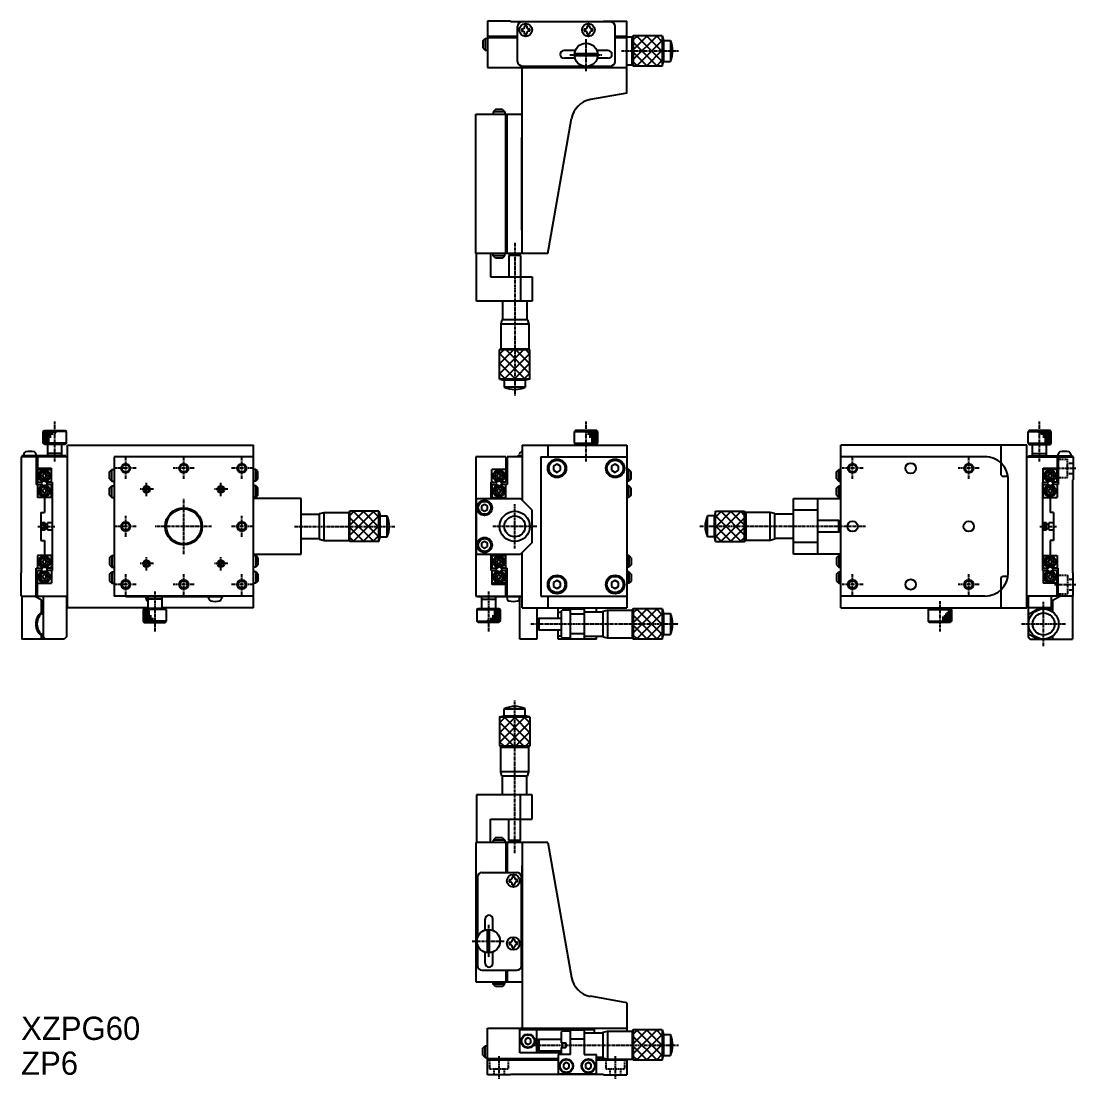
# Model space of a CAD drawing. Extents: x 12 to 466, y 8 to 463.
import ezdxf

# ---------------------------------------------------------------- set-up
doc = ezdxf.new("R2010")
doc.units = 0
doc.linetypes.add('CENTER', pattern=[2, 1.25, -0.25, 0.25, -0.25])
doc.linetypes.add('DASHED', pattern=[0.75, 0.5, -0.25])
doc.layers.get('0').update_dxf_attribs({"linetype": 'CONTINUOUS'})
doc.layers.add('CENTER', color=1, linetype='CENTER')

msp = doc.modelspace()

# ---------------------------------------------------------------- linework, layer by layer
at = {"color": 7, "linetype": 'CONTINUOUS'}
for p, q in [((222.69, 463.42), (212.69, 463.42)), ((212.69, 463.42), (212.69, 443.42)), ((222.69, 463.22), (222.69, 463.42)), ((222.69, 463.22), (262.69, 463.22)), ((225.69, 446.12), (225.69, 461.12)), ((227.44, 460.12), (227.89, 460.12)), ((227.44, 460.12), (227.44, 459.12)), ((265.69, 463.12), (227.69, 463.12)), ((229.69, 461.37), (228.69, 461.37)), ((228.69, 461.37), (228.69, 460.92)), ((229.69, 461.37), (229.69, 460.92)), ((230.94, 460.12), (230.49, 460.12)), ((230.94, 459.12), (230.94, 460.12)), ((254.44, 460.12), (254.89, 460.12)), ((254.44, 460.12), (254.44, 459.12)), ((256.69, 461.37), (255.69, 461.37)), ((255.69, 461.37), (255.69, 460.92)), ((256.69, 461.37), (256.69, 460.92)), ((257.94, 460.12), (257.49, 460.12)), ((257.94, 459.12), (257.94, 460.12)), ((262.69, 463.42), (272.69, 463.42)), ((262.69, 463.22), (262.69, 463.42)), ((267.69, 446.12), (267.69, 461.12)), ((272.69, 443.42), (272.69, 463.42)), ((210.73, 454.92), (211.73, 455.92)), ((211.73, 455.92), (211.73, 450.92)), ((211.73, 455.92), (212.69, 455.92)), ((212.69, 456.92), (225.69, 456.92)), ((212.69, 456.42), (225.69, 456.42)), ((227.44, 459.12), (227.89, 459.12)), ((228.69, 457.87), (228.69, 458.32)), ((228.69, 457.87), (229.69, 457.87)), ((229.69, 457.87), (229.69, 458.32)), ((230.94, 459.12), (230.49, 459.12)), ((254.44, 459.12), (254.89, 459.12)), ((255.69, 457.87), (255.69, 458.32)), ((255.69, 457.87), (256.69, 457.87)), ((256.69, 457.87), (256.69, 458.32)), ((257.94, 459.12), (257.49, 459.12)), ((267.69, 456.92), (272.69, 456.92)), ((267.69, 456.42), (272.69, 456.42)), ((272.69, 456.64), (274.99, 456.64)), ((275.49, 457.14), (274.99, 456.64)), ((274.99, 444.61), (274.99, 456.64)), ((275.49, 457.14), (275.49, 444.11)), ((287.99, 457.14), (275.49, 457.14)), ((287.99, 457.14), (287.99, 444.11)), ((287.99, 457.14), (288.49, 455.12)), ((210.73, 454.92), (210.73, 451.92)), ((210.73, 451.92), (211.73, 450.92)), ((211.73, 450.92), (212.69, 450.92)), ((250.55, 450.77), (245.69, 450.77)), ((264.69, 450.77), (259.84, 450.77)), ((288.49, 455.12), (291.49, 455.12)), ((288.49, 455.12), (288.49, 446.12)), ((291.49, 455.12), (291.49, 446.12)), ((250.41, 447.47), (245.69, 447.47)), ((260.18, 449.32), (250.21, 449.32)), ((260.18, 448.52), (250.21, 448.52)), ((264.69, 447.47), (259.98, 447.47)), ((287.99, 444.11), (288.49, 446.12)), ((288.49, 446.12), (291.49, 446.12)), ((212.69, 443.42), (272.69, 443.42)), ((227.69, 444.12), (253.79, 444.12)), ((227.69, 443.42), (272.69, 443.42)), ((227.69, 363.42), (227.69, 443.42)), ((256.59, 444.12), (265.69, 444.12)), ((272.69, 444.61), (274.99, 444.61)), ((272.69, 432.42), (272.69, 443.42)), ((275.49, 444.11), (274.99, 444.61)), ((287.99, 444.11), (275.49, 444.11)), ((272.69, 432.42), (257.05, 429.67)), ((207.69, 423.42), (227.69, 423.42)), ((207.69, 363.42), (207.69, 423.42)), ((216.19, 425.38), (215.19, 424.38)), ((220.19, 424.38), (215.19, 424.38)), ((215.19, 424.38), (215.19, 423.42)), ((219.19, 425.38), (216.19, 425.38)), ((219.19, 425.38), (220.19, 424.38)), ((220.19, 424.38), (220.19, 423.42)), ((220.69, 363.42), (220.69, 423.42)), ((221.19, 363.42), (221.19, 423.42)), ((238.69, 363.42), (248.94, 421.55)), ((227.49, 373.42), (227.49, 413.42)), ((227.69, 413.42), (227.49, 413.42)), ((227.69, 373.42), (227.49, 373.42)), ((238.69, 363.42), (207.69, 363.42)), ((207.99, 342.92), (207.99, 363.42)), ((213.99, 363.42), (213.99, 353.42)), ((215.19, 362.46), (215.19, 363.42)), ((216.19, 361.46), (215.19, 362.46)), ((220.19, 362.46), (215.19, 362.46)), ((219.19, 361.46), (216.19, 361.46)), ((219.19, 361.46), (220.19, 362.46)), ((220.19, 362.46), (220.19, 363.42)), ((227, 362.54), (221.99, 362.55)), ((221.99, 362.55), (221.99, 353.42)), ((226.99, 362.55), (226.99, 342.92)), ((213.99, 353.42), (231.99, 353.42)), ((231.99, 353.42), (231.99, 342.92)), ((231.99, 342.92), (207.99, 342.92)), ((219.24, 342.92), (219.24, 334.92)), ((229.74, 342.92), (229.74, 334.92)), ((218.99, 334.92), (218.48, 332.99)), ((218.48, 332.99), (218.48, 322.42)), ((230.51, 332.99), (218.51, 332.99)), ((229.99, 334.92), (218.99, 334.92)), ((229.99, 334.92), (230.51, 332.99)), ((230.51, 332.99), (230.51, 322.42)), ((217.98, 321.92), (218.48, 322.42)), ((231.01, 321.92), (217.98, 321.92)), ((217.98, 309.42), (217.98, 321.92)), ((218.48, 322.42), (230.51, 322.42)), ((231.01, 321.92), (230.51, 322.42)), ((231.01, 309.42), (231.01, 321.92)), ((231.01, 309.42), (217.98, 309.42)), ((217.98, 309.42), (219.99, 308.92)), ((228.99, 308.92), (219.99, 308.92)), ((219.99, 308.92), (219.99, 305.92)), ((228.99, 305.92), (219.99, 305.92)), ((231.01, 309.42), (228.99, 308.92)), ((228.99, 308.92), (228.99, 305.92)), ((21.5, 286.8), (22, 287.3)), ((26.1, 286.8), (21.5, 286.8)), ((21.5, 281.8), (21.5, 286.8)), ((22, 287.3), (26.1, 287.3)), ((26.1, 286.3), (26.1, 287.3)), ((26.9, 287.3), (31, 287.3)), ((26.9, 286.3), (26.9, 287.3)), ((31.5, 286.8), (26.9, 286.8)), ((31, 287.3), (31.5, 286.8)), ((31.5, 281.8), (31.5, 286.8)), ((250.69, 287.3), (250.19, 286.8)), ((250.19, 286.8), (260.19, 286.8)), ((250.19, 281.8), (250.19, 286.8)), ((259.69, 287.3), (250.69, 287.3)), ((260.19, 286.8), (259.69, 287.3)), ((260.19, 281.8), (260.19, 286.8)), ((445.93, 287.3), (445.43, 286.8)), ((445.43, 286.8), (450.03, 286.8)), ((445.43, 281.8), (445.43, 286.8)), ((450.03, 287.3), (445.93, 287.3)), ((450.03, 286.3), (450.03, 287.3)), ((454.93, 287.3), (450.83, 287.3)), ((450.83, 286.3), (450.83, 287.3)), ((450.83, 286.8), (455.43, 286.8)), ((455.43, 286.8), (454.93, 287.3)), ((455.43, 281.8), (455.43, 286.8)), ((26.5, 286.3), (26.1, 286.3)), ((26.5, 286.3), (26.9, 286.3)), ((450.43, 286.3), (450.03, 286.3)), ((450.43, 286.3), (450.83, 286.3)), ((31.5, 281.8), (21.5, 281.8)), ((22, 281.3), (21.5, 281.8)), ((31, 281.3), (22, 281.3)), ((23.5, 276.3), (23.5, 281.3)), ((29.5, 276.3), (29.5, 281.3)), ((31.5, 281.8), (31, 281.3)), ((32, 281), (112, 281)), ((32, 211), (32, 281)), ((112, 211), (112, 281)), ((227.69, 281), (272.69, 281)), ((227.69, 281), (227.69, 257.3)), ((238.69, 281), (238.69, 276)), ((250.19, 281.8), (260.19, 281.8)), ((250.19, 281.8), (250.69, 281.3)), ((250.69, 281.3), (259.69, 281.3)), ((252.19, 281), (252.19, 281.3)), ((258.19, 281), (258.19, 281.3)), ((259.69, 281.3), (260.19, 281.8)), ((272.69, 281), (272.69, 211)), ((364.93, 211), (364.93, 281)), ((444.93, 281), (364.93, 281)), ((433.93, 273.14), (433.93, 281)), ((444.93, 211), (444.93, 281)), ((445.43, 281.8), (455.43, 281.8)), ((445.43, 281.8), (445.93, 281.3)), ((445.93, 281.3), (454.93, 281.3)), ((447.43, 276.3), (447.43, 281.3)), ((453.43, 276.3), (453.43, 281.3)), ((454.93, 281.3), (455.43, 281.8)), ((12, 276), (12, 266)), ((32, 276), (12, 276)), ((12.3, 276.3), (12.3, 276)), ((31.3, 276.3), (12.3, 276.3)), ((13.13, 277.14), (13.05, 276.3)), ((18.55, 276.3), (18.48, 277.14)), ((18.5, 276), (18.5, 264)), ((19, 276), (19, 271)), ((29.5, 277.3), (23.5, 277.3)), ((31.3, 276), (31.3, 276.3)), ((32, 216), (32, 276)), ((112, 276), (52, 276)), ((52, 276), (52, 216)), ((207.69, 276), (207.69, 216)), ((220.69, 276), (207.69, 276)), ((220.69, 276), (220.69, 265)), ((221.19, 276), (221.19, 264)), ((227.69, 276), (221.19, 276)), ((225.69, 276.3), (227.69, 276.3)), ((225.69, 276.3), (225.69, 276)), ((226.44, 276.3), (226.52, 277.14)), ((235.69, 276), (235.69, 216)), ((235.69, 276), (272.69, 276)), ((426.93, 276), (364.93, 276)), ((433.93, 268), (433.93, 273.14)), ((444.93, 276), (464.93, 276)), ((444.93, 216), (444.93, 276)), ((445.63, 276.3), (464.63, 276.3)), ((445.63, 276), (445.63, 276.3)), ((447.43, 277.3), (453.43, 277.3)), ((457.93, 276), (457.93, 271)), ((458.38, 276.3), (458.46, 277.14)), ((458.43, 276), (458.43, 264)), ((463.81, 277.14), (463.88, 276.3)), ((464.63, 276.3), (464.63, 276)), ((464.93, 276), (464.93, 266)), ((19, 271), (25, 271)), ((19, 270.5), (19, 265)), ((19, 270.5), (25, 270.5)), ((22.3, 268.85), (21.7, 268.85)), ((21.7, 268.85), (21.7, 268.55)), ((22.3, 268.85), (22.3, 268.55)), ((25, 265), (25, 271)), ((50.04, 269.5), (51.04, 270.5)), ((50.04, 266.5), (50.04, 269.5)), ((51.04, 265.5), (51.04, 270.5)), ((51.04, 270.5), (52, 270.5)), ((112.96, 270.5), (112, 270.5)), ((113.96, 269.5), (112.96, 270.5)), ((112.96, 265.5), (112.96, 270.5)), ((113.96, 266.5), (113.96, 269.5)), ((220.69, 270.5), (214.69, 270.5)), ((214.69, 265), (214.69, 270.5)), ((217.39, 268.85), (217.99, 268.85)), ((217.39, 268.85), (217.39, 268.55)), ((217.99, 268.85), (217.99, 268.55)), ((242.69, 272.73), (241.19, 271.86)), ((241.19, 271.86), (241.19, 270.13)), ((241.19, 270.13), (242.69, 269.26)), ((244.19, 271.86), (242.69, 272.73)), ((242.69, 269.26), (244.19, 270.13)), ((244.19, 270.13), (244.19, 271.86)), ((267.69, 272.73), (266.19, 271.86)), ((266.19, 271.86), (266.19, 270.13)), ((266.19, 270.13), (267.69, 269.26)), ((269.19, 271.86), (267.69, 272.73)), ((267.69, 269.26), (269.19, 270.13)), ((269.19, 270.13), (269.19, 271.86)), ((273.65, 270.5), (272.69, 270.5)), ((274.65, 269.5), (273.65, 270.5)), ((273.65, 265.5), (273.65, 270.5)), ((274.65, 266.5), (274.65, 269.5)), ((362.97, 269.5), (363.97, 270.5)), ((362.97, 266.5), (362.97, 269.5)), ((363.97, 265.5), (363.97, 270.5)), ((363.97, 270.5), (364.93, 270.5)), ((451.93, 271), (457.93, 271)), ((451.93, 265), (451.93, 271)), ((457.93, 270.5), (451.93, 270.5)), ((454.63, 268.85), (455.23, 268.85)), ((454.63, 268.85), (454.63, 268.55)), ((455.23, 268.85), (455.23, 268.55)), ((457.93, 265), (457.93, 270.5)), ((12.2, 266), (12, 266)), ((12.2, 226), (12.2, 266)), ((19, 264), (18.5, 264)), ((19, 265), (21.09, 265)), ((19, 264), (21.09, 264)), ((19, 264), (19, 258.5)), ((21.41, 265.32), (20.59, 264.5)), ((20.59, 264.5), (21.41, 263.68)), ((20.9, 268.05), (20.9, 267.45)), ((20.9, 268.05), (21.2, 268.05)), ((20.9, 267.45), (21.2, 267.45)), ((21.7, 266.65), (21.7, 266.95)), ((22.3, 266.65), (21.7, 266.65)), ((22.3, 266.65), (22.3, 266.95)), ((22.6, 265.32), (23.42, 264.5)), ((23.42, 264.5), (22.6, 263.68)), ((23.1, 268.05), (22.8, 268.05)), ((23.1, 267.45), (22.8, 267.45)), ((25, 265), (22.92, 265)), ((25, 264), (22.92, 264)), ((23.1, 267.45), (23.1, 268.05)), ((25, 265), (25.3, 265)), ((25, 258.5), (25, 264)), ((25.3, 265), (25.3, 227)), ((50.04, 266.5), (51.04, 265.5)), ((51.04, 265.5), (52, 265.5)), ((112.96, 265.5), (112, 265.5)), ((113.96, 266.5), (112.96, 265.5)), ((214.39, 258), (214.39, 265)), ((214.39, 265), (214.69, 265)), ((214.69, 265), (216.78, 265)), ((214.69, 264), (214.69, 258.5)), ((214.69, 264), (216.78, 264)), ((217.1, 265.32), (216.28, 264.5)), ((216.28, 264.5), (217.1, 263.68)), ((216.59, 267.45), (216.59, 268.05)), ((216.59, 268.05), (216.89, 268.05)), ((216.59, 267.45), (216.89, 267.45)), ((217.39, 266.65), (217.39, 266.95)), ((217.39, 266.65), (217.99, 266.65)), ((217.99, 266.65), (217.99, 266.95)), ((218.29, 265.32), (219.11, 264.5)), ((219.11, 264.5), (218.29, 263.68)), ((218.79, 268.05), (218.49, 268.05)), ((218.79, 267.45), (218.49, 267.45)), ((220.69, 265), (218.61, 265)), ((220.69, 264), (218.61, 264)), ((218.79, 268.05), (218.79, 267.45)), ((221.19, 264), (220.69, 264)), ((220.69, 258.5), (220.69, 264)), ((273.65, 265.5), (272.69, 265.5)), ((274.65, 266.5), (273.65, 265.5)), ((362.97, 266.5), (363.97, 265.5)), ((363.97, 265.5), (364.93, 265.5)), ((433.93, 268), (434.43, 267.5)), ((436.82, 267.5), (434.43, 267.5)), ((436.93, 226), (436.93, 266)), ((451.63, 265), (451.63, 227)), ((451.93, 265), (451.63, 265)), ((451.93, 265), (454.02, 265)), ((451.93, 264), (454.02, 264)), ((451.93, 258.5), (451.93, 264)), ((454.34, 265.32), (453.52, 264.5)), ((453.52, 264.5), (454.34, 263.68)), ((453.83, 267.45), (453.83, 268.05)), ((453.83, 268.05), (454.13, 268.05)), ((453.83, 267.45), (454.13, 267.45)), ((454.63, 266.65), (454.63, 266.95)), ((454.63, 266.65), (455.23, 266.65)), ((455.23, 266.65), (455.23, 266.95)), ((455.53, 265.32), (456.35, 264.5)), ((456.35, 264.5), (455.53, 263.68)), ((456.03, 268.05), (455.73, 268.05)), ((456.03, 267.45), (455.73, 267.45)), ((457.93, 265), (455.85, 265)), ((457.93, 264), (455.85, 264)), ((456.03, 268.05), (456.03, 267.45)), ((457.93, 264), (458.43, 264)), ((457.93, 264), (457.93, 258.5)), ((464.73, 226), (464.73, 266)), ((464.73, 266), (464.93, 266)), ((20.9, 261.55), (20.9, 260.95)), ((20.9, 261.55), (21.2, 261.55)), ((20.9, 260.95), (21.2, 260.95)), ((22.3, 262.35), (21.7, 262.35)), ((21.7, 262.35), (21.7, 262.05)), ((21.7, 260.15), (21.7, 260.45)), ((22.3, 260.15), (21.7, 260.15)), ((22.3, 262.35), (22.3, 262.05)), ((22.3, 260.15), (22.3, 260.45)), ((23.1, 261.55), (22.8, 261.55)), ((23.1, 260.95), (22.8, 260.95)), ((23.1, 260.95), (23.1, 261.55)), ((50.04, 262.5), (51.04, 263.5)), ((50.04, 259.5), (50.04, 262.5)), ((50.04, 259.5), (51.04, 258.5)), ((51.04, 258.5), (51.04, 263.5)), ((51.04, 263.5), (52, 263.5)), ((112.96, 263.5), (112, 263.5)), ((113.96, 262.5), (112.96, 263.5)), ((112.96, 258.5), (112.96, 263.5)), ((113.96, 259.5), (112.96, 258.5)), ((113.96, 259.5), (113.96, 262.5)), ((216.59, 260.95), (216.59, 261.55)), ((216.59, 261.55), (216.89, 261.55)), ((216.59, 260.95), (216.89, 260.95)), ((217.39, 262.35), (217.99, 262.35)), ((217.39, 262.35), (217.39, 262.05)), ((217.39, 260.15), (217.39, 260.45)), ((217.39, 260.15), (217.99, 260.15)), ((217.99, 262.35), (217.99, 262.05)), ((217.99, 260.15), (217.99, 260.45)), ((218.79, 261.55), (218.49, 261.55)), ((218.79, 260.95), (218.49, 260.95)), ((218.79, 261.55), (218.79, 260.95)), ((273.65, 263.5), (272.69, 263.5)), ((274.65, 262.5), (273.65, 263.5)), ((273.65, 258.5), (273.65, 263.5)), ((274.65, 259.5), (273.65, 258.5)), ((274.65, 259.5), (274.65, 262.5)), ((362.97, 262.5), (363.97, 263.5)), ((362.97, 259.5), (362.97, 262.5)), ((362.97, 259.5), (363.97, 258.5)), ((363.97, 258.5), (363.97, 263.5)), ((363.97, 263.5), (364.93, 263.5)), ((453.83, 260.95), (453.83, 261.55)), ((453.83, 261.55), (454.13, 261.55)), ((453.83, 260.95), (454.13, 260.95)), ((454.63, 262.35), (455.23, 262.35)), ((454.63, 262.35), (454.63, 262.05)), ((454.63, 260.15), (454.63, 260.45)), ((454.63, 260.15), (455.23, 260.15)), ((455.23, 262.35), (455.23, 262.05)), ((455.23, 260.15), (455.23, 260.45)), ((456.03, 261.55), (455.73, 261.55)), ((456.03, 260.95), (455.73, 260.95)), ((456.03, 261.55), (456.03, 260.95)), ((25, 258.5), (19, 258.5)), ((22, 258.5), (22, 252)), ((51.04, 258.5), (52, 258.5)), ((112.96, 258.5), (112, 258.5)), ((132.5, 258), (112, 258)), ((132.5, 234), (132.5, 258)), ((207.99, 258), (226.99, 258)), ((207.99, 234), (207.99, 258)), ((211.49, 255.44), (210.24, 254.72)), ((212.74, 254.72), (211.49, 255.44)), ((214.69, 258.5), (220.69, 258.5)), ((217.69, 258), (217.69, 258.5)), ((231.99, 253), (226.99, 258)), ((273.65, 258.5), (272.69, 258.5)), ((344.43, 258), (364.93, 258)), ((344.43, 234), (344.43, 258)), ((354.93, 234), (354.93, 258)), ((363.97, 258.5), (364.93, 258.5)), ((451.93, 258.5), (457.93, 258.5)), ((454.93, 258.5), (454.93, 252)), ((20.5, 252), (22, 252)), ((20.5, 252), (20.5, 240)), ((132.5, 251.25), (140.5, 251.25)), ((140.5, 251.5), (142.44, 252.01)), ((140.5, 240.5), (140.5, 251.5)), ((142.44, 252.01), (153, 252.01)), ((142.44, 239.98), (142.44, 251.98)), ((153.5, 252.51), (153, 252.01)), ((153, 252.01), (153, 239.98)), ((153.5, 239.48), (153.5, 252.51)), ((166, 252.51), (153.5, 252.51)), ((166, 239.48), (166, 252.51)), ((166, 252.51), (166.5, 250.5)), ((166.5, 241.5), (166.5, 250.5)), ((166.5, 250.5), (169.5, 250.5)), ((169.5, 241.5), (169.5, 250.5)), ((210.24, 254.72), (210.24, 253.28)), ((210.24, 253.28), (211.49, 252.55)), ((211.49, 252.55), (212.74, 253.28)), ((212.74, 253.28), (212.74, 254.72)), ((231.99, 239), (231.99, 253)), ((307.43, 241.5), (307.43, 250.5)), ((310.43, 250.5), (307.43, 250.5)), ((310.93, 252.51), (310.43, 250.5)), ((310.43, 241.5), (310.43, 250.5)), ((310.93, 239.48), (310.93, 252.51)), ((310.93, 252.51), (323.43, 252.51)), ((323.43, 239.48), (323.43, 252.51)), ((323.43, 252.51), (323.93, 252.01)), ((323.93, 252.01), (323.93, 239.98)), ((334.5, 252.01), (323.93, 252.01)), ((336.43, 251.5), (334.5, 252.01)), ((334.5, 239.98), (334.5, 251.98)), ((336.43, 240.5), (336.43, 251.5)), ((344.43, 251.25), (336.43, 251.25)), ((354.93, 253), (344.43, 253)), ((456.43, 252), (454.93, 252)), ((456.43, 252), (456.43, 240)), ((22.3, 247.5), (20.5, 247.5)), ((21.3, 247), (21.8, 247.5)), ((21.3, 247), (21.3, 246.4)), ((21.3, 246.4), (21.8, 246.4)), ((21.8, 246.4), (21.8, 245.6)), ((22.3, 244.5), (22.3, 247.5)), ((22.3, 247), (23.3, 247)), ((23.3, 244.5), (23.3, 247.5)), ((25.3, 247.5), (23.3, 247.5)), ((364.06, 248.5), (354.93, 248.5)), ((364.05, 243.49), (364.06, 248.5)), ((453.43, 247.5), (451.63, 247.5)), ((452.43, 247), (452.93, 247.5)), ((452.43, 247), (452.43, 246.4)), ((452.43, 246.4), (452.93, 246.4)), ((452.93, 246.4), (452.93, 245.6)), ((453.43, 244.5), (453.43, 247.5)), ((453.43, 247), (454.43, 247)), ((454.43, 244.5), (454.43, 247.5)), ((456.43, 247.5), (454.43, 247.5)), ((20.5, 244.5), (22.3, 244.5)), ((21.3, 245.6), (21.3, 245)), ((21.3, 245.6), (21.8, 245.6)), ((21.3, 245), (21.8, 244.5)), ((23.3, 245), (22.3, 245)), ((23.3, 244.5), (25.3, 244.5)), ((166, 239.48), (166.5, 241.5)), ((166.5, 241.5), (169.5, 241.5)), ((310.43, 241.5), (307.43, 241.5)), ((310.93, 239.48), (310.43, 241.5)), ((364.06, 243.5), (354.93, 243.5)), ((451.63, 244.5), (453.43, 244.5)), ((452.43, 245.6), (452.43, 245)), ((452.43, 245.6), (452.93, 245.6)), ((452.43, 245), (452.93, 244.5)), ((454.43, 245), (453.43, 245)), ((454.43, 244.5), (456.43, 244.5)), ((20.5, 240), (22, 240)), ((22, 240), (22, 233.5)), ((132.5, 240.75), (140.5, 240.75)), ((140.5, 240.5), (142.44, 239.98)), ((142.44, 239.98), (153, 239.98)), ((153.5, 239.48), (153, 239.98)), ((166, 239.48), (153.5, 239.48)), ((211.49, 239.44), (210.24, 238.72)), ((210.24, 238.72), (210.24, 237.28)), ((210.24, 237.28), (211.49, 236.55)), ((212.74, 238.72), (211.49, 239.44)), ((211.49, 236.55), (212.74, 237.28)), ((212.74, 237.28), (212.74, 238.72)), ((231.99, 239), (226.99, 234)), ((310.93, 239.48), (323.43, 239.48)), ((323.43, 239.48), (323.93, 239.98)), ((334.5, 239.98), (323.93, 239.98)), ((336.43, 240.5), (334.5, 239.98)), ((344.43, 240.75), (336.43, 240.75)), ((354.93, 239), (344.43, 239)), ((454.93, 240), (454.93, 233.5)), ((456.43, 240), (454.93, 240)), ((19, 233.5), (19, 228)), ((25, 233.5), (19, 233.5)), ((25, 228), (25, 233.5)), ((50.04, 232.5), (51.04, 233.5)), ((50.04, 232.5), (50.04, 229.5)), ((51.04, 233.5), (51.04, 228.5)), ((51.04, 233.5), (52, 233.5)), ((112, 234), (132.5, 234)), ((112.96, 233.5), (112, 233.5)), ((113.96, 232.5), (112.96, 233.5)), ((112.96, 233.5), (112.96, 228.5)), ((113.96, 232.5), (113.96, 229.5)), ((207.99, 234), (226.99, 234)), ((214.39, 227), (214.39, 234)), ((214.69, 233.5), (220.69, 233.5)), ((214.69, 233.5), (214.69, 228)), ((217.69, 233.5), (217.69, 234)), ((220.69, 228), (220.69, 233.5)), ((227.69, 211), (227.69, 234.7)), ((273.65, 233.5), (272.69, 233.5)), ((274.65, 232.5), (273.65, 233.5)), ((273.65, 233.5), (273.65, 228.5)), ((274.65, 232.5), (274.65, 229.5)), ((364.93, 234), (344.43, 234)), ((362.97, 232.5), (363.97, 233.5)), ((362.97, 232.5), (362.97, 229.5)), ((363.97, 233.5), (363.97, 228.5)), ((363.97, 233.5), (364.93, 233.5)), ((451.93, 233.5), (451.93, 228)), ((451.93, 233.5), (457.93, 233.5)), ((457.93, 233.5), (457.93, 228)), ((18.5, 228), (19, 228)), ((18.5, 216), (18.5, 228)), ((19, 228), (21.09, 228)), ((20.59, 227.5), (21.41, 228.32)), ((20.9, 230.45), (20.9, 231.05)), ((20.9, 231.05), (21.2, 231.05)), ((20.9, 230.45), (21.2, 230.45)), ((22.3, 231.85), (21.7, 231.85)), ((21.7, 231.85), (21.7, 231.55)), ((21.7, 229.65), (21.7, 229.95)), ((22.3, 229.65), (21.7, 229.65)), ((22.3, 231.85), (22.3, 231.55)), ((22.3, 229.65), (22.3, 229.95)), ((23.42, 227.5), (22.6, 228.32)), ((23.1, 231.05), (22.8, 231.05)), ((23.1, 230.45), (22.8, 230.45)), ((25, 228), (22.92, 228)), ((23.1, 231.05), (23.1, 230.45)), ((50.04, 229.5), (51.04, 228.5)), ((51.04, 228.5), (52, 228.5)), ((112.96, 228.5), (112, 228.5)), ((113.96, 229.5), (112.96, 228.5)), ((214.69, 228), (216.78, 228)), ((216.28, 227.5), (217.1, 228.32)), ((216.59, 231.05), (216.59, 230.45)), ((216.59, 231.05), (216.89, 231.05)), ((216.59, 230.45), (216.89, 230.45)), ((217.39, 231.85), (217.99, 231.85)), ((217.39, 231.85), (217.39, 231.55)), ((217.39, 229.65), (217.39, 229.95)), ((217.39, 229.65), (217.99, 229.65)), ((217.99, 231.85), (217.99, 231.55)), ((217.99, 229.65), (217.99, 229.95)), ((219.11, 227.5), (218.29, 228.32)), ((218.79, 231.05), (218.49, 231.05)), ((218.79, 230.45), (218.49, 230.45)), ((220.69, 228), (218.61, 228)), ((218.79, 230.45), (218.79, 231.05)), ((220.69, 228), (221.19, 228)), ((221.19, 216), (221.19, 228)), ((273.65, 228.5), (272.69, 228.5)), ((274.65, 229.5), (273.65, 228.5)), ((362.97, 229.5), (363.97, 228.5)), ((363.97, 228.5), (364.93, 228.5)), ((451.93, 228), (454.02, 228)), ((453.52, 227.5), (454.34, 228.32)), ((453.83, 231.05), (453.83, 230.45)), ((453.83, 231.05), (454.13, 231.05)), ((453.83, 230.45), (454.13, 230.45)), ((454.63, 231.85), (455.23, 231.85)), ((454.63, 231.85), (454.63, 231.55)), ((454.63, 229.65), (454.63, 229.95)), ((454.63, 229.65), (455.23, 229.65)), ((455.23, 231.85), (455.23, 231.55)), ((455.23, 229.65), (455.23, 229.95)), ((456.35, 227.5), (455.53, 228.32)), ((456.03, 231.05), (455.73, 231.05)), ((456.03, 230.45), (455.73, 230.45)), ((457.93, 228), (455.85, 228)), ((456.03, 230.45), (456.03, 231.05)), ((458.43, 228), (457.93, 228)), ((458.43, 216), (458.43, 228)), ((12, 216), (12, 226)), ((12.2, 226), (12, 226)), ((19, 221.5), (19, 227)), ((19, 227), (21.09, 227)), ((21.41, 226.68), (20.59, 227.5)), ((20.9, 223.95), (20.9, 224.55)), ((20.9, 224.55), (21.2, 224.55)), ((20.9, 223.95), (21.2, 223.95)), ((22.3, 225.35), (21.7, 225.35)), ((21.7, 225.35), (21.7, 225.05)), ((21.7, 223.15), (21.7, 223.45)), ((22.3, 223.15), (21.7, 223.15)), ((22.3, 225.35), (22.3, 225.05)), ((22.3, 223.15), (22.3, 223.45)), ((22.6, 226.68), (23.42, 227.5)), ((23.1, 224.55), (22.8, 224.55)), ((23.1, 223.95), (22.8, 223.95)), ((25, 227), (22.92, 227)), ((23.1, 224.55), (23.1, 223.95)), ((25.3, 227), (25, 227)), ((25, 227), (25, 221.5)), ((50.04, 225.5), (51.04, 226.5)), ((50.04, 225.5), (50.04, 222.5)), ((51.04, 226.5), (51.04, 221.5)), ((51.04, 226.5), (52, 226.5)), ((112.96, 226.5), (112, 226.5)), ((113.96, 225.5), (112.96, 226.5)), ((112.96, 226.5), (112.96, 221.5)), ((113.96, 225.5), (113.96, 222.5)), ((214.69, 227), (214.39, 227)), ((214.69, 227), (216.78, 227)), ((214.69, 227), (214.69, 221)), ((217.1, 226.68), (216.28, 227.5)), ((216.59, 224.55), (216.59, 223.95)), ((216.59, 224.55), (216.89, 224.55)), ((216.59, 223.95), (216.89, 223.95)), ((217.39, 225.35), (217.99, 225.35)), ((217.39, 225.35), (217.39, 225.05)), ((217.39, 223.15), (217.39, 223.45)), ((217.39, 223.15), (217.99, 223.15)), ((217.99, 225.35), (217.99, 225.05)), ((217.99, 223.15), (217.99, 223.45)), ((218.29, 226.68), (219.11, 227.5)), ((218.79, 224.55), (218.49, 224.55)), ((218.79, 223.95), (218.49, 223.95)), ((220.69, 227), (218.61, 227)), ((218.79, 223.95), (218.79, 224.55)), ((220.69, 221.5), (220.69, 227)), ((273.65, 226.5), (272.69, 226.5)), ((274.65, 225.5), (273.65, 226.5)), ((273.65, 226.5), (273.65, 221.5)), ((274.65, 225.5), (274.65, 222.5)), ((362.97, 225.5), (363.97, 226.5)), ((362.97, 225.5), (362.97, 222.5)), ((363.97, 226.5), (363.97, 221.5)), ((363.97, 226.5), (364.93, 226.5)), ((433.93, 224), (434.43, 224.5)), ((433.93, 218.86), (433.93, 224)), ((436.82, 224.5), (434.43, 224.5)), ((451.63, 227), (451.93, 227)), ((451.93, 227), (454.02, 227)), ((451.93, 227), (451.93, 221.5)), ((454.34, 226.68), (453.52, 227.5)), ((453.83, 224.55), (453.83, 223.95)), ((453.83, 224.55), (454.13, 224.55)), ((453.83, 223.95), (454.13, 223.95)), ((454.63, 225.35), (455.23, 225.35)), ((454.63, 225.35), (454.63, 225.05)), ((454.63, 223.15), (454.63, 223.45)), ((454.63, 223.15), (455.23, 223.15)), ((455.23, 225.35), (455.23, 225.05)), ((455.23, 223.15), (455.23, 223.45)), ((455.53, 226.68), (456.35, 227.5)), ((456.03, 224.55), (455.73, 224.55)), ((456.03, 223.95), (455.73, 223.95)), ((457.93, 227), (455.85, 227)), ((456.03, 223.95), (456.03, 224.55)), ((457.93, 221.5), (457.93, 227)), ((464.73, 226), (464.93, 226)), ((464.93, 216), (464.93, 226)), ((19, 216), (19, 221.5)), ((19, 221.5), (25, 221.5)), ((50.04, 222.5), (51.04, 221.5)), ((51.04, 221.5), (52, 221.5)), ((112.96, 221.5), (112, 221.5)), ((113.96, 222.5), (112.96, 221.5)), ((220.69, 221.5), (214.69, 221.5)), ((220.69, 221), (214.69, 221)), ((220.69, 216), (220.69, 221)), ((242.69, 222.73), (241.19, 221.86)), ((241.19, 221.86), (241.19, 220.13)), ((241.19, 220.13), (242.69, 219.26)), ((244.19, 221.86), (242.69, 222.73)), ((242.69, 219.26), (244.19, 220.13)), ((244.19, 220.13), (244.19, 221.86)), ((267.69, 222.73), (266.19, 221.86)), ((266.19, 221.86), (266.19, 220.13)), ((266.19, 220.13), (267.69, 219.26)), ((269.19, 221.86), (267.69, 222.73)), ((267.69, 219.26), (269.19, 220.13)), ((269.19, 220.13), (269.19, 221.86)), ((273.65, 221.5), (272.69, 221.5)), ((274.65, 222.5), (273.65, 221.5)), ((362.97, 222.5), (363.97, 221.5)), ((363.97, 221.5), (364.93, 221.5)), ((433.93, 211), (433.93, 218.86)), ((457.93, 221.5), (451.93, 221.5)), ((457.93, 216), (457.93, 221.5)), ((12, 216), (18.5, 216)), ((12.3, 216), (12.3, 197.5)), ((20.8, 214.26), (17.8, 216)), ((19, 216), (32, 216)), ((20.8, 209.12), (20.8, 214.26)), ((21.5, 216), (21.5, 198.5)), ((31.5, 216), (31.5, 198.5)), ((112, 216), (52, 216)), ((57, 215.7), (57, 216)), ((99, 215.7), (57, 215.7)), ((65.83, 214.85), (65.75, 215.7)), ((66.5, 215.7), (66.5, 210.7)), ((72.5, 214.7), (66.5, 214.7)), ((72.5, 215.7), (72.5, 210.7)), ((92.83, 214.85), (92.75, 215.7)), ((98.25, 215.7), (98.18, 214.85)), ((99, 215.7), (99, 216)), ((207.69, 216), (227.69, 216)), ((208.39, 216), (208.39, 215.7)), ((227.39, 215.7), (208.39, 215.7)), ((210.19, 215.7), (210.19, 210.7)), ((210.19, 214.7), (216.19, 214.7)), ((216.19, 215.7), (216.19, 210.7)), ((221.14, 215.7), (221.22, 214.85)), ((226.57, 214.85), (226.64, 215.7)), ((226.69, 197.5), (226.69, 215.7)), ((227.39, 215.7), (227.39, 216)), ((235.69, 216), (272.69, 216)), ((238.69, 216), (238.69, 211)), ((426.93, 216), (364.93, 216)), ((394.93, 215.7), (394.93, 216)), ((419.93, 215.7), (419.93, 216)), ((457.93, 216), (444.93, 216)), ((445.43, 216), (445.43, 198.5)), ((455.43, 216), (455.43, 210.5)), ((456.13, 214.26), (459.13, 216)), ((456.13, 209.12), (456.13, 214.26)), ((464.93, 216), (458.43, 216)), ((464.63, 216), (464.63, 197.5)), ((21.5, 210.5), (20.8, 210.5)), ((66.5, 211), (32, 211)), ((65, 210.7), (64.5, 210.2)), ((74.5, 210.2), (64.5, 210.2)), ((64.5, 210.2), (64.5, 205.2)), ((74, 210.7), (65, 210.7)), ((112, 211), (72.5, 211)), ((74.5, 210.2), (74, 210.7)), ((74.5, 210.2), (74.5, 205.2)), ((208.19, 210.2), (208.69, 210.7)), ((208.19, 210.2), (218.19, 210.2)), ((208.19, 210.2), (208.19, 205.2)), ((208.69, 210.7), (217.69, 210.7)), ((217.69, 210.7), (218.19, 210.2)), ((218.19, 210.2), (218.19, 205.2)), ((227.69, 211), (272.69, 211)), ((233.99, 211), (233.99, 197.5)), ((243.19, 206.5), (243.19, 211)), ((244.44, 209.5), (244.94, 210)), ((244.44, 209.5), (244.44, 198.5)), ((247.94, 210), (244.94, 210)), ((247.94, 210), (248.44, 209.5)), ((248.44, 210.5), (254.44, 210.5)), ((248.44, 197.5), (248.44, 210.5)), ((254.44, 210.5), (254.44, 197.5)), ((259.69, 209.25), (259.69, 211)), ((262.44, 209.5), (264.38, 210.01)), ((262.44, 209.5), (262.44, 198.5)), ((264.38, 210.01), (264.38, 198.01)), ((264.38, 210.01), (274.99, 210.01)), ((275.49, 210.51), (274.99, 210.01)), ((274.99, 210.01), (274.99, 197.98)), ((275.49, 210.51), (275.49, 197.48)), ((287.99, 210.51), (275.49, 210.51)), ((287.99, 210.51), (287.99, 197.48)), ((287.99, 210.51), (288.49, 208.5)), ((364.93, 211), (444.93, 211)), ((402.43, 210.2), (402.93, 210.7)), ((402.43, 210.2), (412.43, 210.2)), ((402.43, 210.2), (402.43, 205.2)), ((402.93, 210.7), (411.93, 210.7)), ((404.43, 211), (404.43, 210.7)), ((410.43, 211), (410.43, 210.7)), ((411.93, 210.7), (412.43, 210.2)), ((412.43, 210.2), (412.43, 205.2)), ((455.43, 211), (445.43, 211)), ((445.63, 208.2), (449.61, 210.5)), ((449.61, 210.5), (456.13, 210.5)), ((74.5, 205.2), (64.5, 205.2)), ((64.5, 205.2), (65, 204.7)), ((74, 204.7), (74.5, 205.2)), ((208.19, 205.2), (212.79, 205.2)), ((208.69, 204.7), (208.19, 205.2)), ((213.19, 205.7), (212.79, 205.7)), ((212.79, 205.7), (212.79, 204.7)), ((213.19, 205.7), (213.59, 205.7)), ((213.59, 205.7), (213.59, 204.7)), ((213.59, 205.2), (218.19, 205.2)), ((218.19, 205.2), (217.69, 204.7)), ((234.87, 206.5), (234.87, 201.5)), ((234.87, 206.5), (244.44, 206.5)), ((243.19, 209.12), (244.44, 209.12)), ((254.44, 208.2), (248.44, 208.2)), ((254.44, 209.25), (262.44, 209.25)), ((288.49, 208.5), (291.49, 208.5)), ((288.49, 208.5), (288.49, 199.5)), ((291.49, 208.5), (291.49, 199.5)), ((402.43, 205.2), (412.43, 205.2)), ((402.93, 204.7), (402.43, 205.2)), ((412.43, 205.2), (411.93, 204.7)), ((445.63, 199.79), (445.63, 208.2)), ((65, 204.7), (74, 204.7)), ((212.79, 204.7), (208.69, 204.7)), ((217.69, 204.7), (213.59, 204.7)), ((234.87, 201.5), (244.44, 201.5)), ((243.19, 197.5), (243.19, 201.5)), ((411.93, 204.7), (402.93, 204.7)), ((30.5, 197.5), (12.3, 197.5)), ((20.8, 197.5), (20.8, 198.87)), ((22.5, 197.5), (21.5, 198.5)), ((31.5, 198.5), (30.5, 197.5)), ((233.99, 197.5), (226.69, 197.5)), ((243.19, 198.87), (244.44, 198.87)), ((259.69, 197.5), (243.19, 197.5)), ((244.44, 198.5), (244.94, 198)), ((244.94, 198), (247.94, 198)), ((248.44, 198.5), (247.94, 198)), ((254.44, 199.79), (248.44, 199.79)), ((254.44, 198.75), (262.44, 198.75)), ((259.69, 197.5), (259.69, 198.75)), ((262.44, 198.5), (264.38, 197.98)), ((264.38, 197.98), (274.99, 197.98)), ((275.49, 197.48), (274.99, 197.98)), ((287.99, 197.48), (275.49, 197.48)), ((287.99, 197.48), (288.49, 199.5)), ((288.49, 199.5), (291.49, 199.5)), ((445.43, 198.5), (446.43, 197.5)), ((445.63, 199.79), (449.61, 197.5)), ((446.43, 197.5), (464.63, 197.5)), ((456.13, 197.5), (456.13, 198.87)), ((217.98, 164.01), (219.99, 164.51)), ((217.98, 164.01), (231.01, 164.01)), ((217.98, 164.01), (217.98, 151.51)), ((219.99, 167.51), (228.99, 167.51)), ((219.99, 164.51), (219.99, 167.51)), ((219.99, 164.51), (228.99, 164.51)), ((228.99, 164.51), (228.99, 167.51)), ((231.01, 164.01), (228.99, 164.51)), ((231.01, 164.01), (231.01, 151.51)), ((217.98, 151.51), (231.01, 151.51)), ((217.98, 151.51), (218.48, 151.01)), ((218.48, 151.01), (230.51, 151.01)), ((218.48, 140.44), (218.48, 151.01)), ((231.01, 151.51), (230.51, 151.01)), ((230.51, 140.44), (230.51, 151.01)), ((218.99, 138.51), (218.48, 140.44)), ((230.51, 140.44), (218.51, 140.44)), ((229.99, 138.51), (218.99, 138.51)), ((219.24, 130.51), (219.24, 138.51)), ((229.74, 130.51), (229.74, 138.51)), ((229.99, 138.51), (230.51, 140.44)), ((207.99, 130.51), (207.99, 110.01)), ((231.99, 130.51), (207.99, 130.51)), ((226.99, 110.89), (226.99, 130.51)), ((231.99, 120.01), (231.99, 130.51)), ((213.99, 110.01), (213.99, 120.01)), ((213.99, 120.01), (231.99, 120.01)), ((221.99, 110.89), (221.99, 120.01)), ((238.69, 110.01), (207.69, 110.01)), ((207.69, 110.01), (207.69, 50.01)), ((216.19, 111.97), (215.19, 110.97)), ((220.19, 110.97), (215.19, 110.97)), ((215.19, 110.97), (215.19, 110.01)), ((219.19, 111.97), (216.19, 111.97)), ((219.19, 111.97), (220.19, 110.97)), ((220.19, 110.97), (220.19, 110.01)), ((220.69, 110.01), (220.69, 97.01)), ((221.19, 110.01), (221.19, 97.01)), ((227, 110.89), (221.99, 110.89)), ((227.69, 110.01), (227.69, 30.01)), ((238.69, 110.01), (248.94, 51.88)), ((210.39, 97.01), (225.39, 97.01)), ((227.49, 100.01), (227.49, 60.01)), ((227.49, 100.01), (227.69, 100.01)), ((208.39, 95.01), (208.39, 68.91)), ((222.14, 94.01), (222.59, 94.01)), ((222.14, 94.01), (222.14, 93.01)), ((222.14, 93.01), (222.59, 93.01)), ((223.39, 95.26), (223.39, 94.81)), ((224.39, 95.26), (223.39, 95.26)), ((223.39, 91.76), (223.39, 92.21)), ((223.39, 91.76), (224.39, 91.76)), ((224.39, 95.26), (224.39, 94.81)), ((224.39, 91.76), (224.39, 92.21)), ((225.64, 94.01), (225.19, 94.01)), ((225.64, 93.01), (225.19, 93.01)), ((225.64, 93.01), (225.64, 94.01)), ((227.39, 57.01), (227.39, 95.01)), ((211.74, 72.29), (211.74, 77.01)), ((215.04, 72.15), (215.04, 77.01)), ((212.79, 62.52), (212.79, 72.49)), ((213.59, 62.52), (213.59, 72.49)), ((208.39, 66.11), (208.39, 57.01)), ((222.14, 67.01), (222.59, 67.01)), ((222.14, 67.01), (222.14, 66.01)), ((222.14, 66.01), (222.59, 66.01)), ((223.39, 68.26), (223.39, 67.81)), ((224.39, 68.26), (223.39, 68.26)), ((223.39, 64.76), (223.39, 65.21)), ((223.39, 64.76), (224.39, 64.76)), ((224.39, 68.26), (224.39, 67.81)), ((224.39, 64.76), (224.39, 65.21)), ((225.64, 67.01), (225.19, 67.01)), ((225.64, 66.01), (225.19, 66.01)), ((225.64, 66.01), (225.64, 67.01)), ((211.74, 58.01), (211.74, 62.72)), ((215.04, 58.01), (215.04, 62.86)), ((227.49, 60.01), (227.69, 60.01)), ((210.39, 55.01), (225.39, 55.01)), ((220.69, 55.01), (220.69, 50.01)), ((221.19, 55.01), (221.19, 50.01)), ((207.69, 50.01), (227.69, 50.01)), ((215.19, 49.05), (215.19, 50.01)), ((216.19, 48.05), (215.19, 49.05)), ((220.19, 49.05), (215.19, 49.05)), ((219.19, 48.05), (216.19, 48.05)), ((219.19, 48.05), (220.19, 49.05)), ((220.19, 49.05), (220.19, 50.01)), ((272.69, 41.01), (257.05, 43.77)), ((272.69, 41.01), (272.69, 30.01)), ((212.69, 10.01), (212.69, 30.01)), ((212.69, 30.01), (272.69, 30.01)), ((226.69, 29.51), (258.69, 29.51)), ((226.69, 19.51), (226.69, 29.51)), ((227.69, 30.01), (272.69, 30.01)), ((233.99, 19.51), (233.99, 29.51)), ((244.44, 28.31), (244.94, 28.81)), ((244.44, 28.31), (244.44, 23.81)), ((247.94, 28.81), (244.94, 28.81)), ((247.94, 28.81), (248.44, 28.31)), ((248.44, 29.31), (254.44, 29.31)), ((248.44, 18.81), (248.44, 29.31)), ((254.44, 29.31), (254.44, 18.81)), ((254.44, 28.06), (262.44, 28.06)), ((258.69, 29.51), (258.69, 28.06)), ((262.44, 28.31), (264.38, 28.83)), ((262.44, 28.31), (262.44, 17.31)), ((264.38, 28.83), (264.38, 16.83)), ((264.38, 28.83), (274.99, 28.83)), ((272.69, 30.01), (272.69, 28.83)), ((275.49, 29.33), (274.99, 28.83)), ((274.99, 28.83), (274.99, 16.79)), ((275.49, 29.33), (275.49, 16.29)), ((287.99, 29.33), (275.49, 29.33)), ((287.99, 29.33), (287.99, 16.29)), ((287.99, 29.33), (288.49, 27.31)), ((230.19, 25.95), (228.94, 25.23)), ((228.94, 25.23), (228.94, 23.79)), ((228.94, 23.79), (230.19, 23.06)), ((231.44, 25.23), (230.19, 25.95)), ((230.19, 23.06), (231.44, 23.79)), ((231.44, 23.79), (231.44, 25.23)), ((234.87, 25.31), (234.87, 20.31)), ((234.87, 25.31), (244.44, 25.31)), ((244.44, 23.81), (246.44, 23.81)), ((244.94, 23.81), (244.94, 21.81)), ((246.44, 23.81), (246.44, 21.81)), ((254.44, 25.31), (248.44, 25.31)), ((288.49, 27.31), (291.49, 27.31)), ((288.49, 27.31), (288.49, 18.31)), ((291.49, 27.31), (291.49, 18.31)), ((210.73, 21.51), (211.73, 22.51)), ((210.73, 18.51), (210.73, 21.51)), ((210.73, 18.51), (211.73, 17.51)), ((211.73, 17.51), (211.73, 22.51)), ((211.73, 22.51), (212.69, 22.51)), ((244.44, 19.51), (226.69, 19.51)), ((234.87, 20.31), (244.44, 20.31)), ((248.44, 18.81), (243.19, 18.81)), ((243.19, 18.81), (243.19, 10.31)), ((244.44, 21.81), (244.44, 18.81)), ((244.44, 21.81), (246.44, 21.81)), ((254.44, 18.81), (259.69, 18.81)), ((259.69, 10.31), (259.69, 18.81)), ((287.99, 16.29), (288.49, 18.31)), ((288.49, 18.31), (291.49, 18.31)), ((211.73, 17.51), (212.69, 17.51)), ((212.69, 17.01), (243.19, 17.01)), ((212.69, 16.51), (243.19, 16.51)), ((246.69, 15.25), (245.44, 14.53)), ((245.44, 14.53), (245.44, 13.09)), ((247.94, 14.53), (246.69, 15.25)), ((247.94, 13.09), (247.94, 14.53)), ((256.19, 15.25), (254.94, 14.53)), ((254.94, 14.53), (254.94, 13.09)), ((257.44, 14.53), (256.19, 15.25)), ((257.44, 13.09), (257.44, 14.53)), ((259.69, 17.56), (262.44, 17.56)), ((259.69, 17.01), (263.56, 17.01)), ((259.69, 16.51), (272.69, 16.51)), ((262.44, 17.31), (264.38, 16.79)), ((264.38, 16.79), (274.99, 16.79)), ((272.69, 16.79), (272.69, 10.01)), ((275.49, 16.29), (274.99, 16.79)), ((287.99, 16.29), (275.49, 16.29)), ((222.69, 10.01), (212.69, 10.01)), ((222.69, 10.21), (262.69, 10.21)), ((222.69, 10.21), (222.69, 10.01)), ((259.69, 10.31), (243.19, 10.31)), ((245.44, 13.09), (246.69, 12.36)), ((246.69, 12.36), (247.94, 13.09)), ((254.94, 13.09), (256.19, 12.36)), ((256.19, 12.36), (257.44, 13.09)), ((262.69, 10.21), (262.69, 10.01)), ((262.69, 10.01), (272.69, 10.01))]:
    msp.add_line(p, q, dxfattribs=at)
at = {"color": 3, "linetype": 'CONTINUOUS'}
for p, q in [((275.49, 455.37), (277.27, 457.14)), ((275.49, 451.12), (281.51, 457.14)), ((275.49, 446.88), (285.75, 457.14)), ((287.99, 446.11), (276.96, 457.14)), ((287.99, 450.35), (281.2, 457.14)), ((287.99, 454.59), (285.45, 457.14)), ((285.75, 444.11), (275.49, 454.37)), ((276.96, 444.11), (287.99, 455.14)), ((281.2, 444.11), (287.99, 450.9)), ((281.51, 444.11), (275.49, 450.12)), ((285.45, 444.11), (287.99, 446.65)), ((277.27, 444.11), (275.49, 445.88)), ((217.98, 311.66), (228.24, 321.92)), ((217.98, 315.91), (223.99, 321.92)), ((217.98, 320.15), (219.75, 321.92)), ((217.98, 320.46), (229.01, 309.42)), ((219.98, 309.42), (231.01, 320.46)), ((220.75, 321.92), (231.01, 311.66)), ((224.99, 321.92), (231.01, 315.91)), ((229.24, 321.92), (231.01, 320.15)), ((217.98, 316.21), (224.77, 309.42)), ((224.22, 309.42), (231.01, 316.21)), ((217.98, 311.97), (220.52, 309.42)), ((228.46, 309.42), (231.01, 311.97)), ((22.3, 281.8), (22.3, 286.8)), ((23.1, 281.8), (23.1, 286.8)), ((23.9, 281.8), (23.9, 286.8)), ((24.7, 284.17), (24.7, 286.8)), ((25.5, 285.4), (25.5, 286.8)), ((256.19, 285.4), (256.19, 286.8)), ((256.99, 284.17), (256.99, 286.8)), ((257.79, 281.8), (257.79, 286.8)), ((258.59, 281.8), (258.59, 286.8)), ((259.39, 281.8), (259.39, 286.8)), ((451.43, 285.4), (451.43, 286.8)), ((452.23, 284.17), (452.23, 286.8)), ((453.03, 281.8), (453.03, 286.8)), ((453.83, 281.8), (453.83, 286.8)), ((454.63, 281.8), (454.63, 286.8)), ((163.76, 252.51), (153.5, 242.25)), ((159.52, 252.51), (153.5, 246.5)), ((155.28, 252.51), (153.5, 250.74)), ((154.97, 252.51), (166, 241.48)), ((166, 250.51), (154.97, 239.48)), ((159.21, 252.51), (166, 245.72)), ((163.46, 252.51), (166, 249.97)), ((321.97, 252.51), (310.93, 241.48)), ((317.72, 252.51), (310.93, 245.72)), ((313.48, 252.51), (310.93, 249.97)), ((310.93, 250.51), (321.97, 239.48)), ((313.17, 252.51), (323.43, 242.25)), ((317.42, 252.51), (323.43, 246.5)), ((321.66, 252.51), (323.43, 250.74)), ((153.5, 249.74), (163.76, 239.48)), ((166, 246.27), (159.21, 239.48)), ((310.93, 246.27), (317.72, 239.48)), ((323.43, 249.74), (313.17, 239.48)), ((153.5, 245.5), (159.52, 239.48)), ((153.5, 241.25), (155.28, 239.48)), ((166, 242.03), (163.46, 239.48)), ((310.93, 242.03), (313.48, 239.48)), ((323.43, 245.5), (317.42, 239.48)), ((323.43, 241.25), (321.66, 239.48)), ((65.3, 210.2), (65.3, 205.2)), ((66.1, 210.2), (66.1, 205.2)), ((66.9, 210.2), (66.9, 205.2)), ((215.79, 210.2), (215.79, 205.2)), ((216.59, 210.2), (216.59, 205.2)), ((217.39, 210.2), (217.39, 205.2)), ((275.49, 208.74), (277.27, 210.51)), ((275.49, 204.5), (281.51, 210.51)), ((275.49, 200.25), (285.75, 210.51)), ((287.99, 199.48), (276.96, 210.51)), ((287.99, 203.72), (281.2, 210.51)), ((287.99, 207.97), (285.45, 210.51)), ((411.23, 209.66), (411.23, 205.2)), ((411.83, 210.2), (411.83, 205.2)), ((67.7, 207.83), (67.7, 205.2)), ((68.5, 206.6), (68.5, 205.2)), ((214.19, 206.6), (214.19, 205.2)), ((214.99, 207.83), (214.99, 205.2)), ((285.75, 197.48), (275.49, 207.74)), ((276.96, 197.48), (287.99, 208.51)), ((408.83, 207.22), (408.83, 205.2)), ((409.43, 207.84), (409.43, 205.2)), ((410.03, 208.46), (410.03, 205.2)), ((410.63, 209.06), (410.63, 205.2)), ((281.51, 197.48), (275.49, 203.5)), ((281.2, 197.48), (287.99, 204.27)), ((277.27, 197.48), (275.49, 199.25)), ((285.45, 197.48), (287.99, 200.03)), ((220.52, 164.01), (217.98, 161.46)), ((224.77, 164.01), (217.98, 157.22)), ((229.01, 164.01), (217.98, 152.98)), ((231.01, 152.98), (219.98, 164.01)), ((231.01, 157.22), (224.22, 164.01)), ((231.01, 161.46), (228.46, 164.01)), ((228.24, 151.51), (217.98, 161.77)), ((231.01, 161.77), (220.75, 151.51)), ((223.99, 151.51), (217.98, 157.53)), ((231.01, 157.53), (224.99, 151.51)), ((219.75, 151.51), (217.98, 153.28)), ((231.01, 153.28), (229.24, 151.51)), ((275.49, 27.55), (277.27, 29.33)), ((275.49, 23.31), (281.51, 29.33)), ((275.49, 19.07), (285.75, 29.33)), ((287.99, 18.29), (276.96, 29.33)), ((276.96, 16.29), (287.99, 27.32)), ((287.99, 22.54), (281.2, 29.33)), ((287.99, 26.78), (285.45, 29.33)), ((285.75, 16.29), (275.49, 26.55)), ((281.2, 16.29), (287.99, 23.08)), ((281.51, 16.29), (275.49, 22.31)), ((285.45, 16.29), (287.99, 18.84)), ((277.27, 16.29), (275.49, 18.07))]:
    msp.add_line(p, q, dxfattribs=at)
at = {"color": 3, "linetype": 'DASHED'}
for p, q in [((458.43, 275), (462.43, 275)), ((462.43, 267), (462.43, 275)), ((462.43, 273.25), (464.93, 273.25)), ((462.43, 268.75), (464.93, 268.75)), ((458.43, 267), (462.43, 267)), ((458.43, 225), (462.43, 225)), ((462.43, 225), (462.43, 217)), ((462.43, 223.25), (464.93, 223.25)), ((462.43, 218.75), (464.93, 218.75)), ((458.43, 217), (462.43, 217)), ((213.69, 16.51), (213.69, 12.51)), ((221.69, 16.51), (221.69, 12.51)), ((263.69, 16.51), (263.69, 12.51)), ((271.69, 16.51), (271.69, 12.51)), ((213.69, 12.51), (221.69, 12.51)), ((215.44, 12.51), (215.44, 10.01)), ((219.94, 12.51), (219.94, 10.01)), ((263.69, 12.51), (271.69, 12.51)), ((265.44, 12.51), (265.44, 10.01)), ((269.94, 12.51), (269.94, 10.01))]:
    msp.add_line(p, q, dxfattribs=at)
at = {"color": 7, "linetype": 'CONTINUOUS'}
for centre, radius in [((229.19, 459.62), 2.75), ((256.19, 459.62), 2.75), ((255.19, 448.92), 5), ((242.69, 271), 4), ((242.69, 271), 3.5), ((267.69, 271), 4), ((267.69, 271), 3.5), ((394.93, 271), 2.25), ((22, 267.75), 2.5), ((22, 267.75), 1.75), ((57, 271), 1.6), ((82, 271), 1.6), ((107, 271), 1.6), ((217.69, 267.75), 2.5), ((217.69, 267.75), 1.75), ((369.93, 271), 1.6), ((419.93, 271), 1.6), ((454.93, 267.75), 2.5), ((454.93, 267.75), 1.75), ((22, 261.25), 2.5), ((22, 261.25), 1.75), ((66, 262), 1.1), ((98, 262), 1.1), ((217.69, 261.25), 2.5), ((217.69, 261.25), 1.75), ((454.93, 261.25), 2.5), ((454.93, 261.25), 1.75), ((211.49, 254), 3.25), ((211.49, 254), 2.75), ((82, 246), 7.5), ((224.49, 246), 6.5), ((224.49, 246), 4.5), ((57, 246), 1.6), ((107, 246), 1.6), ((369.93, 246), 2.25), ((419.93, 246), 2.25), ((211.49, 238), 3.25), ((211.49, 238), 2.75), ((22, 230.75), 2.5), ((22, 230.75), 1.75), ((217.69, 230.75), 2.5), ((217.69, 230.75), 1.75), ((454.93, 230.75), 2.5), ((454.93, 230.75), 1.75), ((66, 230), 1.1), ((98, 230), 1.1), ((22, 224.25), 2.5), ((22, 224.25), 1.75), ((217.69, 224.25), 2.5), ((217.69, 224.25), 1.75), ((242.69, 221), 4), ((242.69, 221), 3.5), ((267.69, 221), 4), ((267.69, 221), 3.5), ((394.93, 221), 2.25), ((454.93, 224.25), 2.5), ((454.93, 224.25), 1.75), ((57, 221), 1.6), ((82, 221), 1.6), ((107, 221), 1.6), ((369.93, 221), 1.6), ((419.93, 221), 1.6), ((452.13, 204), 6.5), ((452.13, 204), 4.75), ((223.89, 93.51), 2.75), ((213.19, 67.51), 5), ((223.89, 66.51), 2.75), ((230.19, 24.51), 3), ((230.19, 24.51), 2.75), ((246.69, 13.81), 3), ((246.69, 13.81), 2.75), ((256.19, 13.81), 3), ((256.19, 13.81), 2.75)]:
    msp.add_circle(centre, radius, dxfattribs=at)
at = {"color": 3, "linetype": 'CONTINUOUS'}
for centre, radius in [((57, 271), 2), ((82, 271), 2), ((107, 271), 2), ((369.93, 271), 2), ((419.93, 271), 2), ((66, 262), 1.5), ((98, 262), 1.5), ((82, 246), 8), ((57, 246), 2), ((107, 246), 2), ((66, 230), 1.5), ((98, 230), 1.5), ((57, 221), 2), ((82, 221), 2), ((107, 221), 2), ((369.93, 221), 2), ((419.93, 221), 2)]:
    msp.add_circle(centre, radius, dxfattribs=at)
at = {"color": 7, "linetype": 'CONTINUOUS'}
for centre, radius, start, end in [((227.69, 461.12), 2, 90, 180), ((227.89, 460.92), 0.8, 270, 0), ((230.49, 460.92), 0.8, 180, 270), ((254.89, 460.92), 0.8, 270, 0), ((257.49, 460.92), 0.8, 180, 270), ((265.69, 461.12), 2, 0, 90), ((227.89, 458.32), 0.8, 0, 90), ((230.49, 458.32), 0.8, 90, 180), ((254.89, 458.32), 0.8, 0, 90), ((257.49, 458.32), 0.8, 90, 180), ((245.69, 449.12), 1.65, 90, 270), ((264.69, 449.12), 1.65, 270, 90), ((281.87, 450.62), 10.62, 334.9423, 25.0577), ((227.69, 446.12), 2, 180, 270), ((265.69, 446.12), 2, 270, 0), ((258.79, 419.82), 10, 100, 170), ((224.49, 359.42), 4, 51.2775, 128.6822), ((224.49, 315.55), 10.62, 244.9423, 295.0577), ((14.12, 277.06), 1, 106.257, 175), ((15.8, 271.3), 7, 73.743, 106.257), ((17.48, 277.06), 1, 5, 73.743), ((227.51, 277.06), 1, 106.257, 175), ((229.19, 271.3), 7, 102.3736, 106.257), ((459.45, 277.06), 1, 106.257, 175), ((461.13, 271.3), 7, 73.743, 106.257), ((462.81, 277.06), 1, 5, 73.743), ((426.93, 266), 10, 359.9999, 90), ((21.2, 268.55), 0.5, 270, 0), ((22.8, 268.55), 0.5, 180, 270), ((216.89, 268.55), 0.5, 270, 0), ((218.49, 268.55), 0.5, 180, 270), ((454.13, 268.55), 0.5, 270, 0), ((455.73, 268.55), 0.5, 180, 270), ((21.2, 266.95), 0.5, 0, 90), ((22.8, 266.95), 0.5, 90, 180), ((216.89, 266.95), 0.5, 0, 90), ((218.49, 266.95), 0.5, 90, 180), ((454.13, 266.95), 0.5, 0, 90), ((455.73, 266.95), 0.5, 90, 180), ((21.2, 262.05), 0.5, 270, 0), ((21.2, 260.45), 0.5, 0, 90), ((22.8, 262.05), 0.5, 180, 270), ((22.8, 260.45), 0.5, 90, 180), ((216.89, 262.05), 0.5, 270, 0), ((216.89, 260.45), 0.5, 0, 90), ((218.49, 262.05), 0.5, 180, 270), ((218.49, 260.45), 0.5, 90, 180), ((454.13, 262.05), 0.5, 270, 0), ((454.13, 260.45), 0.5, 0, 90), ((455.73, 262.05), 0.5, 180, 270), ((455.73, 260.45), 0.5, 90, 180), ((159.88, 246), 10.62, 334.9423, 25.0577), ((317.06, 246), 10.62, 154.9423, 205.0577), ((360.93, 246), 4, 321.2775, 38.6822), ((21.2, 231.55), 0.5, 270, 0), ((21.2, 229.95), 0.5, 0, 90), ((22.8, 231.55), 0.5, 180, 270), ((22.8, 229.95), 0.5, 90, 180), ((216.89, 231.55), 0.5, 270, 0), ((216.89, 229.95), 0.5, 0, 90), ((218.49, 231.55), 0.5, 180, 270), ((218.49, 229.95), 0.5, 90, 180), ((454.13, 231.55), 0.5, 270, 0), ((454.13, 229.95), 0.5, 0, 90), ((455.73, 231.55), 0.5, 180, 270), ((455.73, 229.95), 0.5, 90, 180), ((21.2, 225.05), 0.5, 270, 0), ((21.2, 223.45), 0.5, 0, 90), ((22.8, 225.05), 0.5, 180, 270), ((22.8, 223.45), 0.5, 90, 180), ((216.89, 225.05), 0.5, 270, 0), ((216.89, 223.45), 0.5, 0, 90), ((218.49, 225.05), 0.5, 180, 270), ((218.49, 223.45), 0.5, 90, 180), ((426.93, 226), 10, 270, 359.9999), ((454.13, 225.05), 0.5, 270, 0), ((454.13, 223.45), 0.5, 0, 90), ((455.73, 225.05), 0.5, 180, 270), ((455.73, 223.45), 0.5, 90, 180), ((66.82, 214.94), 1, 185, 251.3178), ((93.82, 214.94), 1, 185, 253.743), ((95.5, 220.7), 7, 253.743, 286.257), ((97.18, 214.94), 1, 286.257, 355), ((222.21, 214.94), 1, 185, 253.743), ((223.89, 220.7), 7, 253.743, 286.257), ((225.57, 214.94), 1, 286.257, 355), ((24.8, 204), 6.5, 120.5102, 239.4898), ((24.8, 204), 6, 123.367, 236.633), ((237.99, 204), 4, 141.2775, 218.6822), ((281.87, 204), 10.62, 334.9423, 25.0577), ((224.49, 157.88), 10.62, 64.9423, 115.0577), ((224.49, 114.01), 4, 231.3178, 308.7225), ((210.39, 95.01), 2, 90, 180), ((225.39, 95.01), 2, 0, 90), ((222.59, 94.81), 0.8, 270, 0), ((222.59, 92.21), 0.8, 0, 90), ((225.19, 94.81), 0.8, 180, 270), ((225.19, 92.21), 0.8, 90, 180), ((213.39, 77.01), 1.65, 0, 180), ((222.59, 67.81), 0.8, 270, 0), ((222.59, 65.21), 0.8, 0, 90), ((225.19, 67.81), 0.8, 180, 270), ((225.19, 65.21), 0.8, 90, 180), ((210.39, 57.01), 2, 180, 270), ((213.39, 58.01), 1.65, 180, 0), ((225.39, 57.01), 2, 270, 0), ((258.79, 53.61), 10, 190, 260), ((237.99, 22.81), 4, 141.2775, 218.6822), ((281.87, 22.81), 10.62, 334.9423, 25.0577)]:
    msp.add_arc(centre, radius, start, end, dxfattribs=at)
at = {"layer": 'CENTER', "color": 1, "linetype": 'CENTER'}
for p, q in [((255.19, 441.92), (255.19, 455.92)), ((270.38, 450.62), (295.01, 450.62)), ((248.19, 448.92), (262.19, 448.92)), ((224.49, 368), (224.49, 302.35)), ((26.5, 273.97), (26.5, 291.16)), ((255.19, 273.97), (255.19, 291.16)), ((450.43, 273.97), (450.43, 291.16)), ((57, 266.5), (57, 275.5)), ((82, 266.5), (82, 275.5)), ((107, 266.5), (107, 275.5)), ((369.93, 266.5), (369.93, 275.5)), ((419.93, 266.5), (419.93, 275.5)), ((61.5, 271), (52.5, 271)), ((86.5, 271), (77.5, 271)), ((111.5, 271), (102.5, 271)), ((374.43, 271), (365.43, 271)), ((424.43, 271), (415.43, 271)), ((457.93, 271), (466.03, 271)), ((66, 259), (66, 265)), ((98, 259), (98, 265)), ((69, 262), (63, 262)), ((101, 262), (95, 262)), ((82, 234.08), (82, 258)), ((224.49, 236.5), (224.49, 255.5)), ((57, 241.5), (57, 250.5)), ((107, 241.5), (107, 250.5)), ((19.22, 246), (26.54, 246)), ((61.5, 246), (52.5, 246)), ((94, 246), (69.63, 246)), ((111.5, 246), (102.5, 246)), ((129.67, 246), (173.07, 246)), ((233.99, 246), (214.99, 246)), ((375.43, 246), (303.86, 246)), ((450.47, 246), (457.89, 246)), ((66, 227), (66, 233)), ((98, 227), (98, 233)), ((69, 230), (63, 230)), ((101, 230), (95, 230)), ((57, 216.5), (57, 225.5)), ((82, 216.5), (82, 225.5)), ((107, 216.5), (107, 225.5)), ((369.93, 216.5), (369.93, 225.5)), ((419.93, 216.5), (419.93, 225.5)), ((61.5, 221), (52.5, 221)), ((86.5, 221), (77.5, 221)), ((111.5, 221), (102.5, 221)), ((374.43, 221), (365.43, 221)), ((424.43, 221), (415.43, 221)), ((456.88, 221), (466.03, 221)), ((69.5, 218.02), (69.5, 200.83)), ((213.19, 218.02), (213.19, 200.83)), ((407.43, 213.77), (407.43, 200.83)), ((452.13, 194.5), (452.13, 213.5)), ((231.44, 204), (295.01, 204)), ((442.63, 204), (461.63, 204)), ((224.49, 105.43), (224.49, 171.08)), ((213.19, 74.51), (213.19, 60.51)), ((206.19, 67.51), (220.19, 67.51)), ((232.14, 22.81), (295.01, 22.81)), ((217.69, 18.06), (217.69, 8.26)), ((267.69, 18.06), (267.69, 8.26))]:
    msp.add_line(p, q, dxfattribs=at)

# ---------------------------------------------------------------- texts
at = {"color": 7, "linetype": 'CONTINUOUS'}
for s, p in [('XZPG60', (12, 25.01)), ('ZP6', (12, 10.01))]:
    msp.add_text(s, height=10, dxfattribs=at).set_placement(p)

doc.saveas('drawing.dxf')
